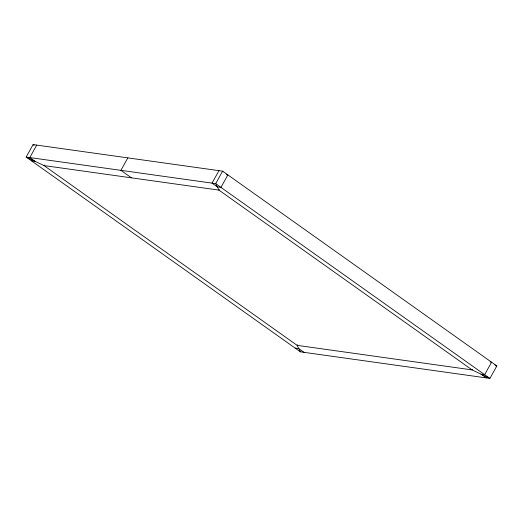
<?xml version="1.0" encoding="UTF-8"?>
<svg xmlns="http://www.w3.org/2000/svg" width="523" height="523" viewBox="0 0 523 523"><rect width="100%" height="100%" fill="white"/><g stroke="black" fill="none" stroke-linecap="round" stroke-linejoin="round"><path stroke-width="0.78" d="M36.734 145.1L29.791 157.567L35.067 161.313L31.426 160.803M44.311 164.987L43.984 165.569L297.136 345.357L472.073 369.898L489.914 378.41L496.85 365.943L222.608 171.171L33.086 144.59L26.15 157.057L300.392 351.829L489.914 378.41L215.672 183.638L26.15 157.057L43.984 165.569L218.928 190.104L472.073 369.898L472.4 369.31M127.847 157.881L120.911 170.348L131.456 177.84M218.96 170.661L212.024 183.128L217.3 186.874L220.948 187.384L227.884 174.917L226.426 174.715M219.255 189.522L218.928 190.104L215.672 183.638L222.608 171.171L222.916 171.779M297.456 344.775L297.136 345.357L300.392 351.829L300.823 351.051M490.116 361.994L491.574 362.197L484.638 374.664L480.997 374.154L486.266 377.9M495.484 365.754L496.164 365.852M496.392 365.878L496.85 365.943L494.902 365.015M295.116 348.083L298.764 348.593L304.04 352.339M34.204 145.126L33.086 144.59L33.747 145.061"/></g></svg>
